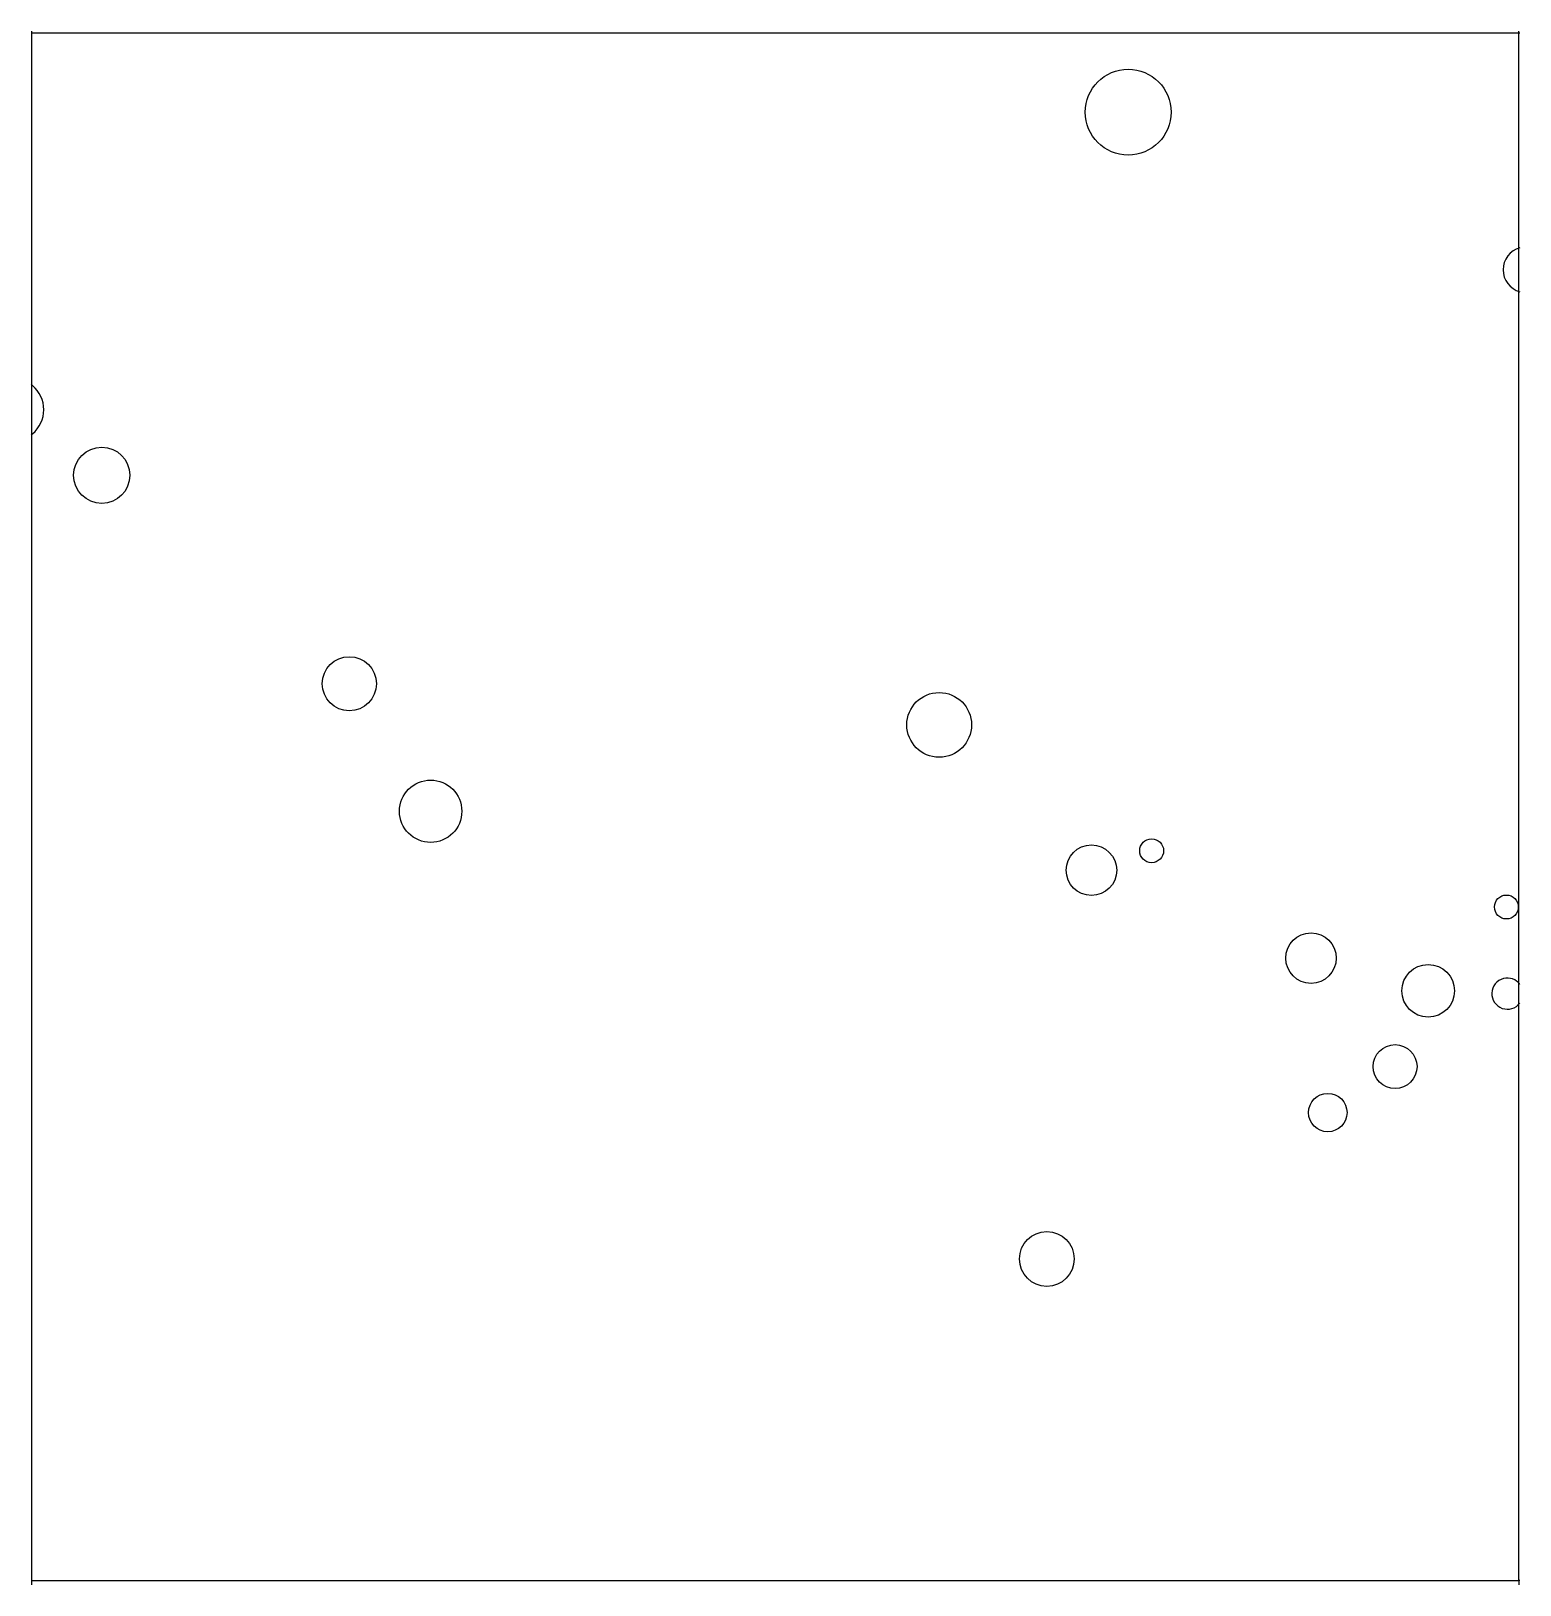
# Model space of a CAD drawing. Extents: x 12.05 to 13.03, y 0.54 to 1.57.
import ezdxf

# ---------------------------------------------------------------- set-up
doc = ezdxf.new("R2010")
doc.units = 0
doc.layers.add('LAYER1', color=7, linetype='CONTINUOUS')
doc.layers.add('LAYER12', color=5, linetype='CONTINUOUS')

msp = doc.modelspace()

# ---------------------------------------------------------------- linework, layer by layer
at = {"layer": 'LAYER1', "color": 7, "linetype": 'CONTINUOUS'}
for centre, radius in [((12.7718, 1.5134), 0.0284), ((12.093, 1.2733), 0.0186), ((12.2567, 1.1355), 0.0179), ((12.6468, 1.1083), 0.0214), ((12.3105, 1.0512), 0.0206), ((12.7475, 1.0122), 0.0167), ((12.7873, 1.0251), 0.0079), ((13.0219, 0.9879), 0.0079), ((12.8927, 0.9541), 0.0167), ((12.9702, 0.9325), 0.0174), ((12.9483, 0.8824), 0.0145), ((12.9038, 0.852), 0.0127), ((12.718, 0.7552), 0.0181)]:
    msp.add_circle(centre, radius, dxfattribs=at)
for centre, radius, start, end in [((13.0347, 1.4092), 0.015, 104.9723, -104.9724), ((12.0341, 1.3167), 0.0206, 50.4237, 53.8301), ((12.0341, 1.3167), 0.0206, -50.4237, 50.4237), ((12.0341, 1.3167), 0.0206, -53.8217, -50.4261), ((13.0226, 0.9306), 0.0103, 104.6893, -36.6961), ((13.0226, 0.9306), 0.0103, 36.6961, 104.6896)]:
    msp.add_arc(centre, radius, start, end, dxfattribs=at)
at = {"layer": 'LAYER12', "color": 5, "linetype": 'CONTINUOUS'}
for points in [[(12.0473, 1.5657), (12.0463, 1.5657)], [(12.0465, 1.567), (12.0465, 1.5644)], [(12.0465, 1.5644), (12.0465, 1.5634)], [(12.0465, 1.5634), (12.0465, 0.5435)], [(12.0515, 1.5657), (12.0473, 1.5657)], [(13.0308, 1.5657), (12.0515, 1.5657)], [(13.0302, 1.5634), (13.0302, 1.567)], [(13.0302, 0.5426), (13.0302, 1.5634)], [(12.0463, 0.5426), (12.0473, 0.5426)], [(12.0465, 0.5435), (12.0465, 0.5435)], [(12.0465, 0.5435), (12.0465, 0.5435)], [(12.0465, 0.5435), (12.0465, 0.5397)], [(12.0473, 0.5426), (13.0302, 0.5426)], [(13.0308, 0.5426), (13.0302, 0.5426)], [(13.0302, 0.5426), (13.0302, 0.5397)]]:
    msp.add_lwpolyline(points, dxfattribs=at)

doc.saveas('drawing.dxf')
